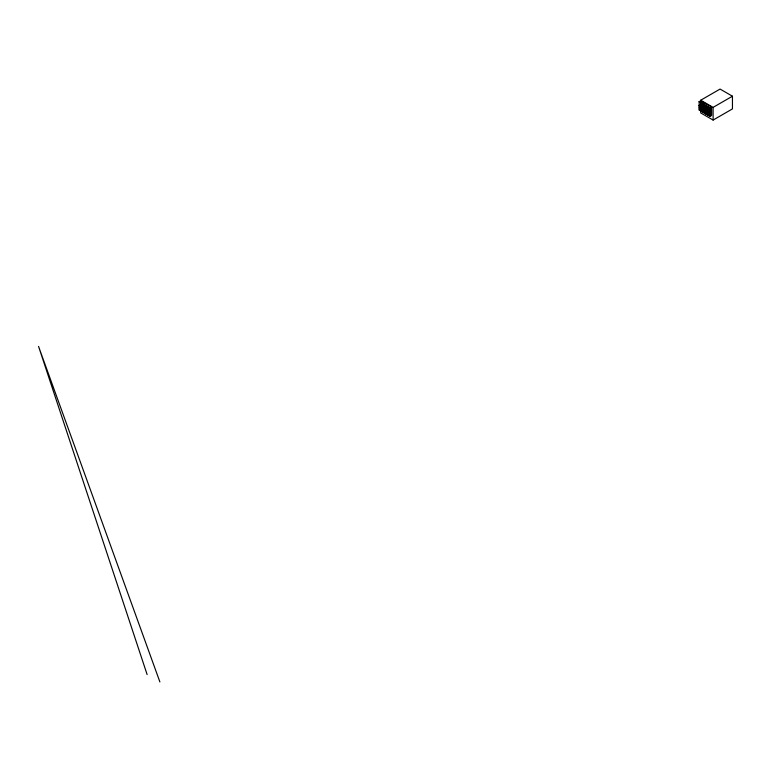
<?xml version="1.0" encoding="UTF-8"?>
<svg xmlns="http://www.w3.org/2000/svg" width="771" height="771" viewBox="0 0 771 771"><rect width="100%" height="100%" fill="white"/><g stroke="black" fill="none" stroke-linecap="round" stroke-linejoin="round"><path stroke-width="1.16" d="M703.017 102.148L701.456 103.044L701.456 111.284L703.017 110.388M703.017 109.203L700.723 107.882L699.172 108.778L701.456 110.099L701.456 103.044M700.723 109.068L699.172 109.964L709.966 116.354L711.527 115.448L711.498 107.044L700.723 100.818L699.172 101.724L699.172 109.964L709.966 116.199L711.527 115.303L700.723 109.068L700.723 100.22L720.066 89.06L732.45 96.211L732.45 108.904L713.117 120.064L700.723 112.913L700.723 110.61M699.172 105.357L700.723 104.461L711.46 110.667L709.898 111.564L699.172 105.357L709.898 111.564M700.723 105.762L699.172 106.658L701.485 108.007L703.036 107.111L701.494 106.215M704.039 107.651L702.487 108.547L709.898 112.836L711.46 111.94M701.456 110.099L704.125 108.566L711.45 112.797L709.898 113.694L702.574 109.463L702.574 111.94L704.125 111.043M707.47 108.364L705.918 109.27L705.928 113.877L707.479 112.98M709.966 107.998L709.966 116.354L709.946 107.94L699.172 101.724L709.946 107.94L711.498 107.044L711.498 115.168M700.723 100.22L713.117 107.371L732.45 96.211M704.964 108.181L708.674 110.33M159.896 681.94L38.55 346.401L147.126 674.567M707.47 109.521L707.479 111.824M713.117 107.371L713.117 120.064M704.125 108.566L704.125 102.784L702.564 103.68L702.574 111.94M700.887 101.001L700.887 109.048M700.723 106.649L699.172 107.545L701.485 108.884L703.036 107.988L700.723 106.649M704.039 105.579L702.487 106.475L709.889 110.764L711.44 109.867L704.039 105.579M704.125 109.337L702.564 110.243L709.898 114.474L711.46 113.568L704.125 109.337"/></g></svg>
